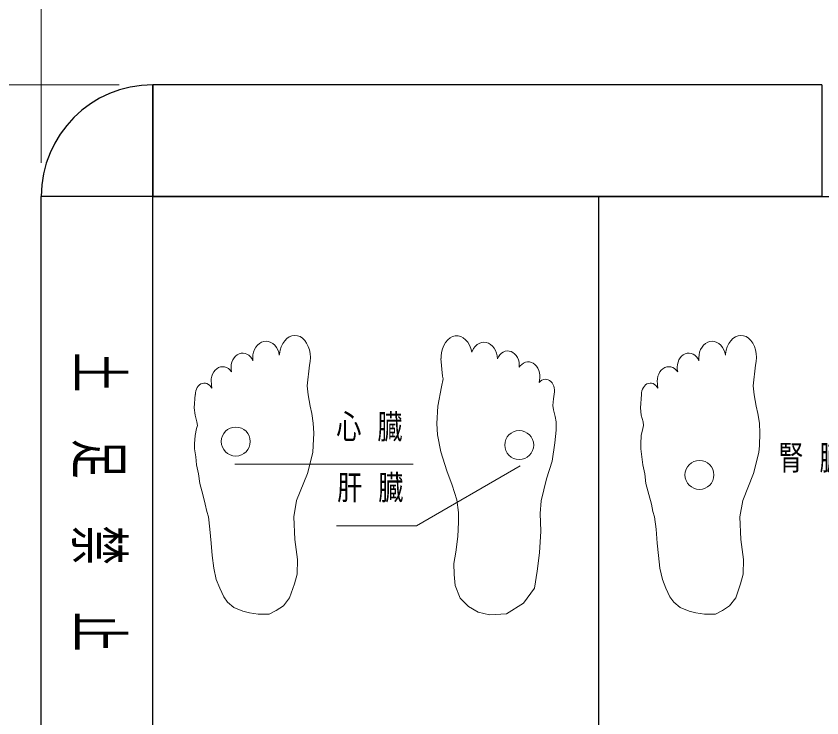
# Model space of a CAD drawing. Units: millimetres on the paper. Extents: x -537 to 0, y 0 to 257.
# Drawn here: x -319.35 to -295.26, y 205 to 225.99 of the extents above; entities that cross this region are included whole.
import ezdxf

# ---------------------------------------------------------------- set-up
doc = ezdxf.new("R2010")
doc.units = ezdxf.units.MM
doc.layers.add('1_30', color=7, linetype='Continuous', lineweight=13)
doc.styles.add('ＭＳ ゴシック', font='')
doc.styles.get('ＭＳ ゴシック').set_extended_font_data('MS Gothic')

msp = doc.modelspace()

# ---------------------------------------------------------------- linework, layer by layer
at = {"layer": '1_30'}
for p, q in [((-318.595, 221.597), (-318.595, 248.919)), ((-316.287, 223.93), (-339.595, 223.93)), ((-316.261, 223.93), (-339.595, 223.93)), ((-311.318, 216.279), (-311.375, 216.196)), ((-311.252, 216.347), (-311.318, 216.279)), ((-311.179, 216.397), (-311.252, 216.347)), ((-311.1, 216.428), (-311.179, 216.397)), ((-311.02, 216.439), (-311.1, 216.428)), ((-310.938, 216.43), (-311.02, 216.439)), ((-310.86, 216.401), (-310.938, 216.43)), ((-310.786, 216.353), (-310.86, 216.401)), ((-310.719, 216.287), (-310.786, 216.353)), ((-310.661, 216.206), (-310.719, 216.287)), ((-306.445, 216.304), (-306.507, 216.229)), ((-306.375, 216.362), (-306.445, 216.304)), ((-306.298, 216.403), (-306.375, 216.362)), ((-306.218, 216.424), (-306.298, 216.403)), ((-306.137, 216.424), (-306.218, 216.424)), ((-306.057, 216.405), (-306.137, 216.424)), ((-305.98, 216.365), (-306.057, 216.405)), ((-305.91, 216.308), (-305.98, 216.365)), ((-305.847, 216.233), (-305.91, 216.308)), ((-297.985, 216.279), (-298.042, 216.196)), ((-297.919, 216.347), (-297.985, 216.279)), ((-297.846, 216.397), (-297.919, 216.347)), ((-297.767, 216.428), (-297.846, 216.397)), ((-297.686, 216.439), (-297.767, 216.428)), ((-297.605, 216.43), (-297.686, 216.439)), ((-297.526, 216.401), (-297.605, 216.43)), ((-297.452, 216.353), (-297.526, 216.401)), ((-297.385, 216.287), (-297.452, 216.353)), ((-297.327, 216.206), (-297.385, 216.287)), ((-312.178, 216.088), (-312.218, 216.017)), ((-312.128, 216.149), (-312.178, 216.088)), ((-312.07, 216.198), (-312.128, 216.149)), ((-312.007, 216.234), (-312.07, 216.198)), ((-311.94, 216.256), (-312.007, 216.234)), ((-311.87, 216.263), (-311.939, 216.256)), ((-311.801, 216.255), (-311.87, 216.263)), ((-311.733, 216.231), (-311.801, 216.255)), ((-311.67, 216.194), (-311.733, 216.231)), ((-311.614, 216.143), (-311.67, 216.194)), ((-311.565, 216.081), (-311.614, 216.143)), ((-311.525, 216.009), (-311.565, 216.081)), ((-311.422, 216.101), (-311.455, 215.995)), ((-311.375, 216.196), (-311.421, 216.101)), ((-310.613, 216.111), (-310.661, 216.206)), ((-310.578, 216.006), (-310.613, 216.111)), ((-306.599, 216.038), (-306.627, 215.929)), ((-306.559, 216.139), (-306.599, 216.038)), ((-306.507, 216.229), (-306.559, 216.139)), ((-305.794, 216.145), (-305.847, 216.233)), ((-305.753, 216.045), (-305.794, 216.145)), ((-305.725, 215.935), (-305.753, 216.044)), ((-305.67, 216.049), (-305.709, 215.976)), ((-305.621, 216.111), (-305.67, 216.049)), ((-305.564, 216.162), (-305.621, 216.111)), ((-305.502, 216.2), (-305.564, 216.162)), ((-305.434, 216.224), (-305.502, 216.2)), ((-305.365, 216.232), (-305.434, 216.224)), ((-305.296, 216.226), (-305.365, 216.232)), ((-305.228, 216.204), (-305.296, 216.226)), ((-305.164, 216.169), (-305.228, 216.204)), ((-305.107, 216.12), (-305.164, 216.169)), ((-305.057, 216.059), (-305.107, 216.12)), ((-305.016, 215.988), (-305.057, 216.059)), ((-298.844, 216.088), (-298.885, 216.017)), ((-298.795, 216.149), (-298.844, 216.088)), ((-298.737, 216.198), (-298.795, 216.149)), ((-298.674, 216.234), (-298.737, 216.198)), ((-298.606, 216.256), (-298.674, 216.234)), ((-298.537, 216.263), (-298.606, 216.256)), ((-298.467, 216.255), (-298.537, 216.263)), ((-298.4, 216.231), (-298.467, 216.255)), ((-298.337, 216.194), (-298.4, 216.231)), ((-298.28, 216.143), (-298.337, 216.194)), ((-298.232, 216.081), (-298.28, 216.143)), ((-298.192, 216.009), (-298.232, 216.081)), ((-298.088, 216.101), (-298.122, 215.995)), ((-298.042, 216.196), (-298.088, 216.101)), ((-297.28, 216.111), (-297.327, 216.206)), ((-297.245, 216.006), (-297.28, 216.111)), ((-312.788, 215.818), (-312.832, 215.766)), ((-312.738, 215.859), (-312.788, 215.818)), ((-312.682, 215.889), (-312.737, 215.859)), ((-312.623, 215.906), (-312.682, 215.889)), ((-312.563, 215.91), (-312.623, 215.906)), ((-312.503, 215.901), (-312.563, 215.91)), ((-312.445, 215.879), (-312.503, 215.901)), ((-312.391, 215.845), (-312.445, 215.879)), ((-312.343, 215.8), (-312.391, 215.845)), ((-312.301, 215.745), (-312.343, 215.8)), ((-312.267, 215.854), (-312.274, 215.768)), ((-312.248, 215.938), (-312.267, 215.854)), ((-312.218, 216.017), (-312.248, 215.938)), ((-311.497, 215.93), (-311.525, 216.009)), ((-311.479, 215.845), (-311.497, 215.93)), ((-311.476, 215.882), (-311.479, 215.845)), ((-311.455, 215.995), (-311.476, 215.882)), ((-310.556, 215.894), (-310.578, 216.006)), ((-310.549, 215.779), (-310.556, 215.894)), ((-306.64, 215.814), (-306.642, 215.752)), ((-306.627, 215.929), (-306.64, 215.814)), ((-305.709, 215.976), (-305.725, 215.936)), ((-304.986, 215.91), (-305.016, 215.988)), ((-304.967, 215.826), (-304.986, 215.91)), ((-304.96, 215.739), (-304.967, 215.826)), ((-304.929, 215.8), (-304.96, 215.739)), ((-304.889, 215.857), (-304.929, 215.8)), ((-304.842, 215.903), (-304.889, 215.857)), ((-304.788, 215.939), (-304.841, 215.903)), ((-304.731, 215.963), (-304.788, 215.939)), ((-304.671, 215.974), (-304.731, 215.963)), ((-304.611, 215.971), (-304.671, 215.974)), ((-304.552, 215.956), (-304.611, 215.971)), ((-304.495, 215.928), (-304.552, 215.956)), ((-304.444, 215.888), (-304.495, 215.928)), ((-304.399, 215.838), (-304.444, 215.888)), ((-304.362, 215.778), (-304.399, 215.838)), ((-299.455, 215.818), (-299.499, 215.766)), ((-299.404, 215.859), (-299.455, 215.818)), ((-299.349, 215.889), (-299.404, 215.859)), ((-299.29, 215.906), (-299.349, 215.889)), ((-299.229, 215.91), (-299.29, 215.906)), ((-299.169, 215.901), (-299.229, 215.91)), ((-299.112, 215.879), (-299.169, 215.901)), ((-299.058, 215.845), (-299.112, 215.879)), ((-299.009, 215.8), (-299.058, 215.845)), ((-298.968, 215.745), (-299.009, 215.8)), ((-298.934, 215.854), (-298.94, 215.768)), ((-298.915, 215.938), (-298.934, 215.854)), ((-298.885, 216.017), (-298.915, 215.938)), ((-298.163, 215.93), (-298.192, 216.009)), ((-298.146, 215.845), (-298.163, 215.93)), ((-298.142, 215.882), (-298.146, 215.845)), ((-298.122, 215.995), (-298.142, 215.882)), ((-297.223, 215.894), (-297.245, 216.006)), ((-297.215, 215.779), (-297.223, 215.894)), ((-312.913, 215.566), (-312.92, 215.491)), ((-312.896, 215.639), (-312.913, 215.566)), ((-312.868, 215.706), (-312.896, 215.639)), ((-312.832, 215.766), (-312.868, 215.706)), ((-312.268, 215.682), (-312.301, 215.745)), ((-312.274, 215.768), (-312.268, 215.682)), ((-310.648, 214.93), (-310.575, 215.55)), ((-310.575, 215.55), (-310.555, 215.663)), ((-310.555, 215.663), (-310.549, 215.779)), ((-306.651, 215.751), (-306.6, 215.223)), ((-304.333, 215.712), (-304.362, 215.778)), ((-304.314, 215.64), (-304.333, 215.712)), ((-304.305, 215.565), (-304.314, 215.64)), ((-304.307, 215.49), (-304.305, 215.565)), ((-304.234, 215.573), (-304.281, 215.525)), ((-304.182, 215.61), (-304.234, 215.573)), ((-304.125, 215.635), (-304.182, 215.61)), ((-304.065, 215.648), (-304.125, 215.635)), ((-304.005, 215.647), (-304.065, 215.648)), ((-303.945, 215.633), (-304.005, 215.647)), ((-303.889, 215.606), (-303.945, 215.633)), ((-303.837, 215.568), (-303.889, 215.606)), ((-303.791, 215.518), (-303.837, 215.568)), ((-299.58, 215.566), (-299.587, 215.491)), ((-299.562, 215.639), (-299.58, 215.566)), ((-299.535, 215.706), (-299.562, 215.639)), ((-299.499, 215.766), (-299.535, 215.706)), ((-298.935, 215.682), (-298.968, 215.745)), ((-298.94, 215.768), (-298.935, 215.682)), ((-297.315, 214.93), (-297.242, 215.55)), ((-297.242, 215.55), (-297.222, 215.663)), ((-297.222, 215.663), (-297.215, 215.779)), ((-313.437, 215.346), (-313.471, 215.284)), ((-313.394, 215.4), (-313.437, 215.346)), ((-313.345, 215.444), (-313.394, 215.4)), ((-313.291, 215.476), (-313.345, 215.444)), ((-313.232, 215.496), (-313.291, 215.476)), ((-313.172, 215.503), (-313.232, 215.496)), ((-313.112, 215.497), (-313.172, 215.503)), ((-313.053, 215.478), (-313.112, 215.497)), ((-312.999, 215.447), (-313.054, 215.478)), ((-312.949, 215.404), (-312.999, 215.447)), ((-312.906, 215.351), (-312.949, 215.404)), ((-312.92, 215.491), (-312.917, 215.416)), ((-312.917, 215.416), (-312.906, 215.351)), ((-304.281, 215.525), (-304.307, 215.49)), ((-303.753, 215.46), (-303.791, 215.518)), ((-303.723, 215.394), (-303.753, 215.46)), ((-303.703, 215.323), (-303.723, 215.394)), ((-303.693, 215.248), (-303.703, 215.323)), ((-300.103, 215.346), (-300.138, 215.284)), ((-300.061, 215.4), (-300.103, 215.346)), ((-300.012, 215.444), (-300.061, 215.4)), ((-299.957, 215.476), (-300.012, 215.444)), ((-299.899, 215.496), (-299.957, 215.476)), ((-299.839, 215.503), (-299.899, 215.496)), ((-299.779, 215.497), (-299.839, 215.503)), ((-299.72, 215.478), (-299.779, 215.497)), ((-299.665, 215.447), (-299.72, 215.479)), ((-299.615, 215.404), (-299.665, 215.447)), ((-299.572, 215.351), (-299.615, 215.404)), ((-299.587, 215.491), (-299.584, 215.416)), ((-299.584, 215.416), (-299.572, 215.351)), ((-313.511, 215.142), (-313.516, 215.067)), ((-313.516, 215.067), (-313.51, 214.991)), ((-313.496, 215.215), (-313.511, 215.142)), ((-313.471, 215.284), (-313.496, 215.215)), ((-306.583, 215.138), (-306.634, 214.899)), ((-306.6, 215.223), (-306.583, 215.138)), ((-303.705, 215.099), (-303.708, 215.034)), ((-303.705, 215.099), (-303.694, 215.173)), ((-303.668, 215.073), (-303.704, 215.038)), ((-303.694, 215.173), (-303.693, 215.248)), ((-303.627, 215.101), (-303.668, 215.073)), ((-303.583, 215.119), (-303.627, 215.101)), ((-303.537, 215.127), (-303.583, 215.119)), ((-303.49, 215.125), (-303.537, 215.127)), ((-303.445, 215.113), (-303.49, 215.125)), ((-303.402, 215.092), (-303.445, 215.113)), ((-303.362, 215.061), (-303.402, 215.092)), ((-300.178, 215.142), (-300.183, 215.067)), ((-300.183, 215.067), (-300.177, 214.991)), ((-300.163, 215.215), (-300.178, 215.142)), ((-300.138, 215.284), (-300.163, 215.215)), ((-313.956, 214.832), (-313.974, 214.778)), ((-313.931, 214.881), (-313.956, 214.832)), ((-313.9, 214.923), (-313.931, 214.881)), ((-313.863, 214.959), (-313.9, 214.923)), ((-313.822, 214.986), (-313.863, 214.959)), ((-313.778, 215.003), (-313.822, 214.986)), ((-313.732, 215.011), (-313.778, 215.003)), ((-313.685, 215.008), (-313.732, 215.011)), ((-313.64, 214.996), (-313.685, 215.008)), ((-313.597, 214.973), (-313.64, 214.996)), ((-313.558, 214.942), (-313.597, 214.973)), ((-313.523, 214.903), (-313.558, 214.942)), ((-313.495, 214.857), (-313.523, 214.903)), ((-313.51, 214.991), (-313.505, 214.964)), ((-313.505, 214.964), (-313.495, 214.857)), ((-310.648, 214.93), (-310.617, 214.666)), ((-306.634, 214.899), (-306.736, 214.319)), ((-303.704, 215.038), (-303.708, 215.034)), ((-303.328, 215.022), (-303.362, 215.061)), ((-303.299, 214.977), (-303.327, 215.022)), ((-303.277, 214.925), (-303.299, 214.977)), ((-303.262, 214.87), (-303.277, 214.925)), ((-303.256, 214.813), (-303.262, 214.87)), ((-300.623, 214.832), (-300.641, 214.778)), ((-300.598, 214.881), (-300.623, 214.832)), ((-300.567, 214.923), (-300.598, 214.881)), ((-300.53, 214.959), (-300.567, 214.923)), ((-300.489, 214.986), (-300.53, 214.959)), ((-300.444, 215.003), (-300.489, 214.986)), ((-300.398, 215.011), (-300.444, 215.003)), ((-300.352, 215.008), (-300.398, 215.011)), ((-300.306, 214.996), (-300.352, 215.008)), ((-300.263, 214.973), (-300.306, 214.996)), ((-300.224, 214.942), (-300.263, 214.973)), ((-300.19, 214.903), (-300.224, 214.942)), ((-300.162, 214.857), (-300.19, 214.903)), ((-300.177, 214.991), (-300.172, 214.964)), ((-300.172, 214.964), (-300.162, 214.857)), ((-297.315, 214.93), (-297.284, 214.666)), ((-313.99, 214.676), (-314.021, 214.268)), ((-313.984, 214.721), (-313.986, 214.676)), ((-313.974, 214.778), (-313.984, 214.721)), ((-310.617, 214.666), (-310.555, 214.325)), ((-303.257, 214.755), (-303.285, 214.547)), ((-303.257, 214.755), (-303.256, 214.813)), ((-300.657, 214.676), (-300.687, 214.268)), ((-300.651, 214.721), (-300.653, 214.676)), ((-300.641, 214.778), (-300.651, 214.721)), ((-297.284, 214.666), (-297.222, 214.325)), ((-303.285, 214.547), (-303.301, 214.347)), ((-303.301, 214.347), (-303.281, 214.217)), ((-314.021, 214.268), (-313.997, 214.056)), ((-310.555, 214.325), (-310.509, 214.107)), ((-310.509, 214.107), (-310.462, 213.813)), ((-306.736, 214.319), (-306.77, 213.807)), ((-303.281, 214.217), (-303.235, 214.013)), ((-300.687, 214.268), (-300.664, 214.056)), ((-297.222, 214.325), (-297.175, 214.107)), ((-297.175, 214.107), (-297.129, 213.813)), ((-313.997, 214.056), (-313.939, 213.857)), ((-303.235, 214.013), (-303.206, 213.858)), ((-300.664, 214.056), (-300.605, 213.857)), ((-313.95, 213.657), (-313.997, 213.446)), ((-313.927, 213.74), (-313.95, 213.657)), ((-313.939, 213.857), (-313.927, 213.74)), ((-310.462, 213.813), (-310.447, 213.518)), ((-306.77, 213.807), (-306.753, 213.466)), ((-303.206, 213.603), (-303.206, 213.858)), ((-300.617, 213.657), (-300.664, 213.446)), ((-300.594, 213.74), (-300.617, 213.657)), ((-300.605, 213.857), (-300.594, 213.74)), ((-297.129, 213.813), (-297.113, 213.518)), ((-313.997, 213.446), (-314.009, 213.2)), ((-310.447, 213.518), (-310.462, 213.145)), ((-306.753, 213.466), (-306.651, 212.954)), ((-303.24, 213.227), (-303.206, 213.602)), ((-300.664, 213.446), (-300.676, 213.2)), ((-297.113, 213.518), (-297.129, 213.145)), ((-314.009, 213.2), (-314.009, 213.047)), ((-310.462, 213.145), (-310.475, 212.933)), ((-303.325, 212.682), (-303.24, 213.227)), ((-300.676, 213.2), (-300.676, 213.047)), ((-297.129, 213.145), (-297.142, 212.933)), ((-314.009, 213.047), (-313.974, 212.812)), ((-310.638, 212.311), (-310.475, 212.933)), ((-306.651, 212.954), (-306.469, 212.388)), ((-300.676, 213.047), (-300.641, 212.812)), ((-297.304, 212.311), (-297.142, 212.933)), ((-313.974, 212.812), (-313.95, 212.566)), ((-303.495, 212.153), (-303.325, 212.682)), ((-300.641, 212.812), (-300.617, 212.566)), ((-313.95, 212.566), (-313.892, 212.296)), ((-312.806, 212.589), (-307.478, 212.589)), ((-307.374, 210.744), (-304.282, 212.537)), ((-300.617, 212.566), (-300.558, 212.296)), ((-313.892, 212.296), (-313.856, 212.014)), ((-310.962, 211.5), (-310.638, 212.311)), ((-306.469, 212.388), (-306.308, 211.964)), ((-300.558, 212.296), (-300.523, 212.014)), ((-297.629, 211.5), (-297.304, 212.311)), ((-313.856, 212.014), (-313.763, 211.686)), ((-306.308, 211.964), (-306.176, 211.525)), ((-303.649, 211.488), (-303.495, 212.153)), ((-300.523, 212.014), (-300.429, 211.686)), ((-313.763, 211.686), (-313.692, 211.392)), ((-311.043, 211.013), (-310.962, 211.5)), ((-306.176, 211.525), (-306.118, 211.144)), ((-303.683, 211.112), (-303.649, 211.488)), ((-300.429, 211.686), (-300.359, 211.392)), ((-297.71, 211.013), (-297.629, 211.5)), ((-313.692, 211.392), (-313.645, 211.169)), ((-300.359, 211.392), (-300.312, 211.169)), ((-313.645, 211.169), (-313.598, 211.017)), ((-313.598, 211.017), (-313.551, 210.641)), ((-311.016, 210.337), (-311.043, 211.013)), ((-306.118, 211.144), (-306.118, 210.852)), ((-303.666, 210.584), (-303.683, 211.112)), ((-300.312, 211.169), (-300.265, 211.017)), ((-300.265, 211.017), (-300.218, 210.641)), ((-297.683, 210.337), (-297.71, 211.013)), ((-309.765, 210.744), (-307.374, 210.744)), ((-306.118, 210.852), (-306.147, 210.428)), ((-313.551, 210.641), (-313.516, 210.23)), ((-303.7, 209.936), (-303.666, 210.584)), ((-300.218, 210.641), (-300.183, 210.23)), ((-310.935, 209.742), (-311.016, 210.337)), ((-306.147, 210.428), (-306.206, 209.96)), ((-297.602, 209.742), (-297.683, 210.337)), ((-313.516, 210.23), (-313.481, 209.855)), ((-300.183, 210.23), (-300.148, 209.855)), ((-313.481, 209.855), (-313.434, 209.479)), ((-306.206, 209.96), (-306.264, 209.623)), ((-303.768, 209.39), (-303.7, 209.936)), ((-300.148, 209.855), (-300.101, 209.479)), ((-310.946, 209.303), (-310.935, 209.742)), ((-306.264, 209.623), (-306.25, 209.287)), ((-297.612, 209.303), (-297.602, 209.742)), ((-313.434, 209.479), (-313.364, 209.139)), ((-311.028, 209.009), (-310.946, 209.303)), ((-306.25, 209.287), (-306.22, 208.965)), ((-303.854, 208.878), (-303.768, 209.39)), ((-300.101, 209.479), (-300.03, 209.139)), ((-297.694, 209.009), (-297.612, 209.303)), ((-313.363, 209.139), (-313.258, 208.88)), ((-300.03, 209.139), (-299.925, 208.88)), ((-313.258, 208.88), (-313.141, 208.622)), ((-311.169, 208.587), (-311.028, 209.009)), ((-306.22, 208.965), (-306.074, 208.585)), ((-304.178, 208.435), (-303.854, 208.878)), ((-299.925, 208.88), (-299.807, 208.622)), ((-297.835, 208.587), (-297.694, 209.009)), ((-313.14, 208.622), (-313.023, 208.458)), ((-311.356, 208.352), (-311.169, 208.587)), ((-306.074, 208.585), (-305.825, 208.336)), ((-299.807, 208.622), (-299.69, 208.458)), ((-298.023, 208.352), (-297.835, 208.587)), ((-313.023, 208.458), (-312.835, 208.305)), ((-311.568, 208.211), (-311.356, 208.352)), ((-305.825, 208.336), (-305.533, 208.16)), ((-304.689, 208.111), (-304.178, 208.435)), ((-299.69, 208.458), (-299.502, 208.305)), ((-298.234, 208.211), (-298.023, 208.352)), ((-312.835, 208.305), (-312.565, 208.188)), ((-312.565, 208.188), (-312.366, 208.141)), ((-312.366, 208.141), (-312.108, 208.106)), ((-312.108, 208.106), (-311.779, 208.106)), ((-311.779, 208.106), (-311.568, 208.211)), ((-305.533, 208.16), (-305.196, 208.087)), ((-305.196, 208.087), (-304.689, 208.111)), ((-299.502, 208.305), (-299.232, 208.188)), ((-299.232, 208.188), (-299.032, 208.141)), ((-299.033, 208.141), (-298.774, 208.106)), ((-298.774, 208.106), (-298.446, 208.106)), ((-298.446, 208.106), (-298.234, 208.211))]:
    msp.add_line(p, q, dxfattribs=at)
at = {"layer": '1_30', "color": 3, "lineweight": 25}
for p, q in [((-315.261, 220.597), (-315.261, 223.93)), ((-295.262, 223.93), (-315.261, 223.93)), ((-315.261, 223.93), (-315.261, 220.597)), ((-295.262, 223.93), (-295.262, 220.597)), ((-315.261, 220.597), (-318.595, 220.597)), ((-318.595, 200.597), (-318.595, 220.597)), ((-315.261, 220.597), (-318.595, 220.597)), ((-315.261, 220.597), (-318.595, 220.597)), ((-295.262, 220.597), (-315.261, 220.597)), ((-315.261, 200.597), (-315.261, 220.597)), ((-315.261, 210.597), (-315.261, 220.597)), ((-315.261, 220.597), (-275.261, 220.597)), ((-301.928, 200.597), (-301.928, 220.597))]:
    msp.add_line(p, q, dxfattribs=at)
at = {"layer": '1_30'}
for centre in [(-312.78, 213.265), (-304.308, 213.161), (-298.921, 212.266)]:
    msp.add_circle(centre, 0.433, dxfattribs=at)
at = {"layer": '1_30', "color": 3, "lineweight": 25}
msp.add_arc((-315.261, 220.597), 3.333, 90, 180, dxfattribs=at)

# ---------------------------------------------------------------- texts
at = {"layer": '1_30', "insert": (-316.928, 215.931), "char_height": 1.344, "attachment_point": 4, "rotation": 270, "style": 'ＭＳ ゴシック'}
msp.add_mtext('\\T2.17;\\W0.65;土足禁止', dxfattribs=at)
at = {"layer": '1_30', "char_height": 0.7331, "attachment_point": 1, "style": 'ＭＳ ゴシック'}
for s, insert in [('\\T1.64;\\W0.75;心臓', (-309.776, 214.078)), ('\\T1.64;\\W0.75;腎臓', (-296.561, 213.15)), ('\\T1.64;\\W0.75;肝臓', (-309.75, 212.259))]:
    msp.add_mtext(s, dxfattribs=dict(at, insert=insert))

doc.saveas('drawing.dxf')
